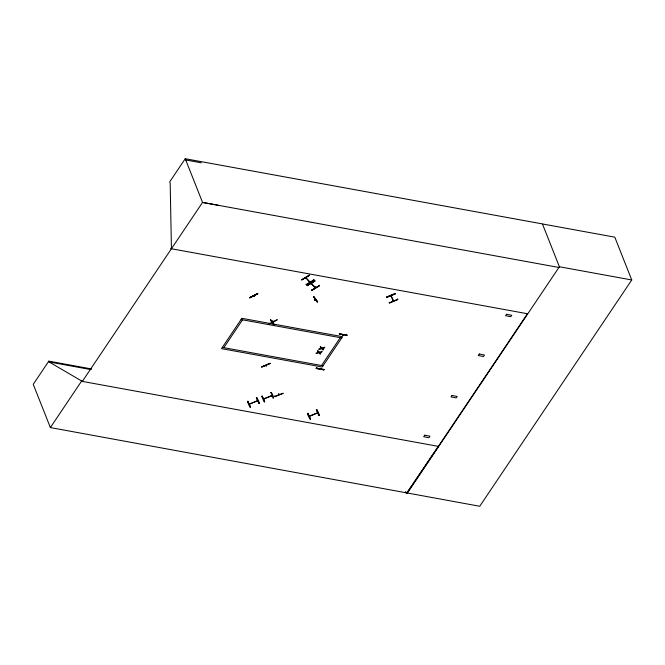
<?xml version="1.0" encoding="UTF-8"?>
<svg xmlns="http://www.w3.org/2000/svg" width="665" height="665" viewBox="0 0 665 665"><rect width="100%" height="100%" fill="white"/><g stroke="black" fill="none" stroke-linecap="round" stroke-linejoin="round"><path stroke-width="1" d="M272.7 321.453C272.791 321.195 274.038 323.248 272.367 321.636M320.854 368.235L320.488 368.767M270.63 319.624L270.372 320.156L273.93 325.094L274.238 324.495M315.468 299.699L314.653 300.139M250.289 406.913L247.538 401.594L249.924 407.138L250.248 406.581M264.57 401.452L264.246 402.001L261.835 396.481L262.168 395.974M264.62 401.743L262.209 396.265L261.835 396.523M310.023 419.249C305.8 408.501 307.496 415.791 310.488 419.05L310.347 418.692M310.397 418.983L307.986 413.505L310.488 419.05M393.647 300.904L390.945 295.642M265.834 365.575L266.424 365.783M263.465 398.975L264.204 398.601M271.977 395.7L271.254 396.032M316.199 368.41L323.847 369.881L316.207 368.443L316.307 367.745M324.03 369.541L316.382 368.061L324.096 369.541L323.855 369.898M315.376 299.74L314.761 300.073M342.965 334.819L342.458 335.493L342.924 335.451M305.626 277.662L306.307 278.161L305.667 277.637M306.282 278.086L306.008 277.421L306.257 278.045M309.458 281.943L310.156 282.168M311.004 283.581L311.802 283.814L311.045 282.733M311.079 283.639L310.779 282.891M315.06 286.773L315.36 288.02M249.234 404.071L257.588 400.613M263.631 398.867L271.91 395.476M253.739 296.008L254.421 296.224L253.988 295.734M273.34 322.01L272.733 320.887M91.637 368.975L48.811 361.153L33.25 384.32L50.374 427.57L479.739 506.264L631.75 279.965L614.801 237.164L542.449 223.955L559.39 266.756L407.379 493.064M542.116 223.864L185.244 158.736L169.683 181.894L170.182 183.149L171.429 248.752M50.374 427.57L81.512 381.211L82.352 381.361M223.831 347.67L242.542 319.815M316.05 353.165L318.552 352.142M318.693 352.5L317.621 351.386L317.82 350.522M318.809 349.042L321.461 348.385L320.247 346.914M320.389 347.271L320.588 346.399M318.793 352.467L320.264 354.229L320.464 353.356M319.167 351.943L319.549 352.625L321.685 352.101L321.868 351.261M321.32 348.028L323.024 350.106L323.232 349.241M322.176 348.152L324.454 347.986L324.636 347.147M321.552 365.509L340.264 337.654M407.238 492.707L527.453 313.739L170.589 248.602M339.316 333.988L347.138 335.185L339.275 334.121L339.516 333.772M342.832 334.944L342.533 335.451M343.182 334.936L342.749 335.567M315.617 287.854L314.936 286.781M393.356 301.12L393.082 300.505L393.647 300.996M278.893 394.121L278.469 394.295L278.943 394.104M278.535 394.204L279.067 394.636M314.603 299.849L315.26 299.533M339.507 333.755L347.138 335.185M309.449 275.285L301.81 279.973M309.516 275.401L301.636 279.84L309.375 275.044M306.424 284.803L314.071 280.14L306.44 284.844L306.066 284.238M307.28 285.684L314.919 280.996M314.977 281.096L307.105 285.526L314.836 280.738M311.528 289.923L311.91 290.53L319.541 285.825L319.167 285.235M249.633 297.629L257.854 293.689L249.832 297.92M249.641 297.646L257.654 293.415M249.782 297.82L257.796 293.589M254.346 296.158L253.947 296.374M313.481 296.748L317.188 302.043L317.637 301.81L313.672 297.014L317.238 301.943M313.622 297.105L314.071 296.873M273.382 321.951L272.617 322.259L272.417 321.536M314.661 300.09L315.385 299.707M269.051 323.847L277.106 319.682M269.225 324.221L277.222 319.956M273.307 321.868L273.249 321.386M386.731 297.006L395.309 293.83L386.872 297.33M386.739 297.022L395.176 293.523M386.831 297.222L395.268 293.722M389.141 302.45L389.416 303.107L397.845 299.599L397.579 298.951M247.513 401.66L247.846 401.103M256.881 397.753L259.275 403.214L256.474 397.878L258.826 403.439L259.3 403.248L256.881 397.753L256.283 397.612M271.154 392.608L273.149 398.31C274.337 398.36 271.918 391.602 270.746 392.832L270.605 392.475M257.579 400.837L249.417 404.254M271.902 395.7L263.556 399.158M307.612 413.771L307.937 413.214M318.984 415.467L316.54 409.964L318.926 415.55L319.4 415.359L316.981 409.864L316.382 409.715M309.333 416.182L317.479 412.732M309.416 416.373L317.679 412.948M261.661 366.789L270.106 363.306L261.794 367.097M261.752 366.989L270.206 363.522M274.67 396.373L283.273 393.264L274.82 396.731L274.554 396.066M320.729 346.756L322.076 348.186L324.778 347.504M318.951 349.399L321.694 348.701M322.01 351.619L319.308 352.3L317.961 350.879M316.191 353.514L318.934 352.824M309.807 281.736C309.857 283.839 307.222 278.386 305.609 277.879M317.629 301.794L314.013 296.848M319.391 415.342L316.981 409.864M315.268 287.978L311.079 283.564M266.407 365.858L266.308 365.384M254.022 295.784L254.346 296.233M393.289 301.054L390.97 295.692M266.075 365.974L266.466 365.767M185.743 159.982L201.279 162.784M218.087 205.227L202.542 202.426L185.244 158.736M48.811 361.153L49.127 361.959L82.335 381.394L202.542 202.426L559.415 267.563M559.39 266.756L631.75 279.965M241.046 319.549L341.752 337.928M222.343 347.404L323.04 365.783M49.127 361.959L90.93 369.59M81.496 381.245L438.36 446.373L406.398 493.463L405.633 491.535M311.461 283.398L315.567 287.737M272.908 322.101L272.708 321.661M322.317 348.51L323.373 349.599M319.549 352.625L320.605 353.714M305.875 277.712L310.106 282.051M314.038 280.09L313.697 279.549M272.983 321.511L273.307 321.96L273.107 321.245M253.739 295.933L254.063 296.374M274.379 324.853L270.721 319.857L274.254 324.869M313.83 279.849L306.199 284.537M262.309 396.323L264.712 401.801M250.389 406.938L247.887 401.402L250.256 406.947M278.826 394.079L279.042 394.578M389.299 302.833L397.703 299.258M314.695 287.072L314.878 287.521M311.22 282.775L311.428 283.423M272.459 321.037L272.658 321.76M241.877 318.311L221.512 348.635L322.217 367.014L342.583 336.69L241.877 318.311M479.282 354.013L478.243 355.526L483.43 356.531L484.477 355.01L479.282 354.013M506.555 314.287L505.575 315.717L510.762 316.715L511.742 315.285L506.555 314.287M424.752 435.193L423.713 436.714L428.9 437.711L429.939 436.198L424.752 435.193M452.017 395.476L451.036 396.905L456.223 397.903L457.204 396.473L452.017 395.476M319.3 285.534L311.685 290.264L319.325 285.576"/></g></svg>
